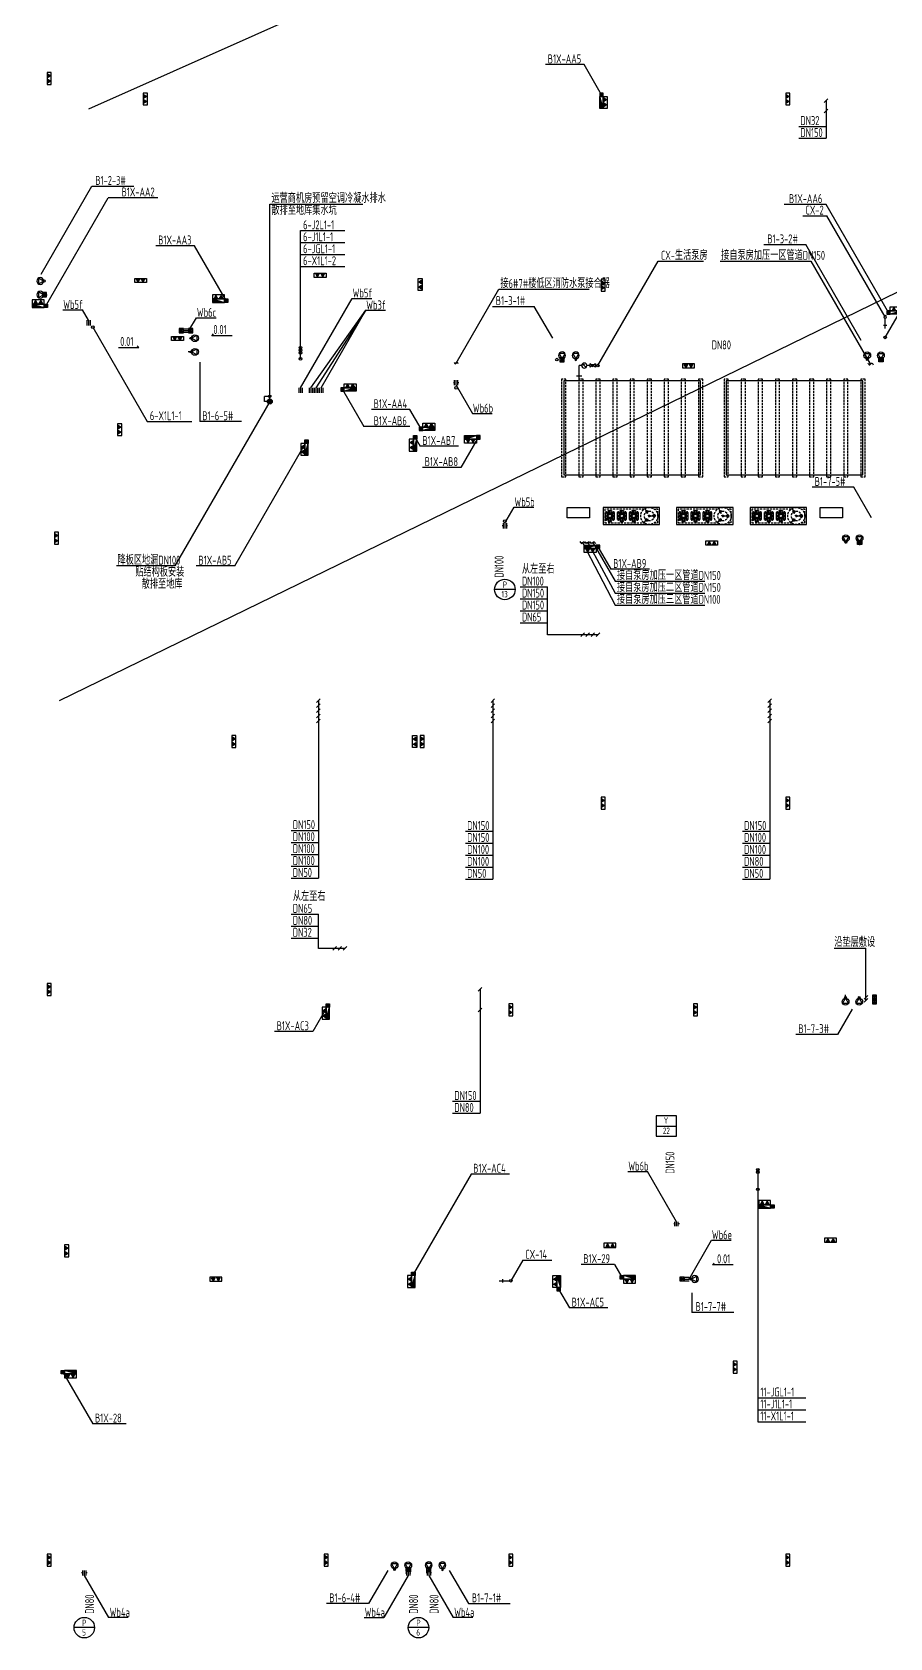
# Model space of a CAD drawing. Header units: millimetres. Extents: x -104227 to 2378000, y -101687 to 2248640.
# Drawn here: x 1032124 to 1082299, y 1049777 to 1143741 of the extents above; entities that cross this region are included whole.
import ezdxf
from ezdxf.enums import TextEntityAlignment as Align

# ---------------------------------------------------------------- set-up
doc = ezdxf.new("R2010")
doc.units = ezdxf.units.MM
doc.header["$LTSCALE"] = 500
for name, pattern in [('1', [0.375, 0.25, -0.125]), ('CONTINOUS', [0]), ('DASH', [0.35, 0.25, -0.1])]:
    doc.linetypes.add(name, pattern=pattern)
doc.layers.get('DEFPOINTS').update_dxf_attribs({"color": 9})
for name, color, linetype in [('W-BUSH', 231, 'Continuous'), ('W-BUSH-NOTE', 231, 'Continuous'), ('W-DRAI-DIMS', 51, 'Continuous'), ('W-DRAI-EQPM', 50, 'Continuous'), ('W-DRAI-FLDR', 50, 'Continuous'), ('W-DRAI-NOTE', 50, 'Continuous'), ('W-EQPM', 40, 'Continuous'), ('W-FRPT-EXTG', 140, 'Continuous'), ('W-FRPT-HYDT', 140, 'Continuous'), ('W-FRPT-HYDT-DIMS', 61, 'Continuous'), ('W-FRPT-HYDT-EQPM', 60, 'Continuous'), ('W-FRPT-NOTE', 60, 'Continuous'), ('W-RAIN-DIMS', 61, 'Continuous'), ('W-RAIN-EQPM', 60, 'Continuous'), ('W-RAIN-NOTE', 60, 'Continuous'), ('W-WSUP-COOL-PIPE', 3, 'Continuous'), ('W-WSUP-DIMS', 41, 'Continuous'), ('W-WSUP-EQPM', 40, 'Continuous')]:
    doc.layers.add(name, color=color, linetype=linetype)
doc.layers.add('W-POST', color=10, linetype='Continuous', plot=False)
doc.styles.add('TH-STYLE3', font='tssdeng.shx', dxfattribs={"width": 0.7, "bigfont": 'tssdchn.shx'})

# ---------------------------------------------------------------- blocks, each defined once
blk = doc.blocks.new('*U200')
at = {"linetype": 'CONTINOUS'}
h = blk.add_hatch(dxfattribs=at)
h.set_pattern_fill('ANSI31', color=256, scale=150, angle=180, style=0)
h.set_pattern_definition([(315, (-384620.485, -22544.052), (-13.25825215, -13.25825215), [])])
h.paths.add_polyline_path([(163, 59), (237, 59), (237, 126), (163, 126)])
h = blk.add_hatch(dxfattribs=at)
h.set_pattern_fill('ANSI31', color=256, scale=150, angle=180, style=0)
h.set_pattern_definition([(225, (385320.485, -22544.052), (13.25825215, -13.25825215), [])])
h.paths.add_polyline_path([(537, 59), (463, 59), (463, 126), (537, 126)])
for p, q in [((200, 207), (100, 34)), ((300, 34), (100, 34)), ((200, 207), (300, 34)), ((500, 207), (400, 34)), ((400, 34), (600, 34)), ((500, 207), (600, 34))]:
    blk.add_line(p, q, dxfattribs=at)
for points in [[(700, 0), (700, 240), (0, 240), (0, 0)], [(163, 59), (237, 59), (237, 126), (163, 126)], [(537, 59), (463, 59), (463, 126), (537, 126)]]:
    blk.add_lwpolyline(points, close=True, dxfattribs=at)
blk = doc.blocks.new('*U327')
blk.add_hatch(color=256).paths.add_polyline_path([(0, 200), (700, 0), (0, 0)])
for p, q in [((0, 200), (0, 0)), ((700, 200), (0, 200)), ((0, 200), (700, 0)), ((0, 0), (700, 0)), ((700, 0), (700, 200))]:
    blk.add_line(p, q)
blk = doc.blocks.new('单栓消火栓侧接')
at = {"layer": 'DEFPOINTS'}
for p, q in [((885842, 1182528), (885642, 1182728)), ((885642, 1182528), (885842, 1182728))]:
    blk.add_line(p, q, dxfattribs=at)
blk.add_lwpolyline([(885642, 1182728), (885842, 1182728), (885842, 1182528), (885642, 1182528)], close=True, dxfattribs=at)
at = {"layer": 'W-FRPT-HYDT-EQPM'}
blk.add_circle((885742, 1182628), 75, dxfattribs=at)
at = {"layer": 'W-FRPT-EXTG'}
blk.add_blockref('*U200', (884942, 1182728), dxfattribs=at)
at = {"layer": 'W-FRPT-HYDT'}
blk.add_blockref('*U327', (884942, 1182528), dxfattribs=at)
blk = doc.blocks.new('*U269')
for p, q in [((-100, 0), (-100, -300)), ((100, 0), (100, -300))]:
    blk.add_line(p, q)
at = {"layer": 'DEFPOINTS'}
blk.add_line((0, 0), (0, -300), dxfattribs=at)
blk = doc.blocks.new('*U245')
for p, q in [((-46, 20), (-75, -4)), ((-46, 20), (-12, 48)), ((38, 32), (-38, -32)), ((17, 73), (-12, 48)), ((57, 48), (38, 32)), ((75, 4), (46, -20)), ((-38, -32), (-57, -48)), ((12, -48), (-17, -73)), ((12, -48), (46, -20))]:
    blk.add_line(p, q)
blk.add_circle((0, 0), 75)
at = {"layer": 'DEFPOINTS'}
for p, q in [((0, 150), (-150, 150)), ((-150, 0), (-150, 150)), ((0, 0), (-150, 0)), ((0, 0), (0, 150))]:
    blk.add_line(p, q, dxfattribs=at)
blk = doc.blocks.new('*U270')
for p, q in [((-100, 0), (-100, -300)), ((100, 0), (100, -300)), ((-100, -150), (-160, -150)), ((160, -150), (100, -150))]:
    blk.add_line(p, q)
at = {"layer": 'DEFPOINTS'}
blk.add_line((0, 0), (0, -300), dxfattribs=at)
blk = doc.blocks.new('*U352')
for p, q in [((-173, -350), (0, -50)), ((173, -350), (-173, -350)), ((0, -50), (173, -350)), ((627, -350), (800, -50)), ((973, -350), (627, -350)), ((800, -50), (973, -350))]:
    blk.add_line(p, q)
for centre, radius in [((0, 0), 50), ((800, 0), 50), ((0, -250), 200), ((800, -250), 200)]:
    blk.add_circle(centre, radius)
at = {"layer": 'DEFPOINTS'}
blk.add_line((0, 0), (0, 150), dxfattribs=at)
blk = doc.blocks.new('压力废水排出管')
blk.add_circle((109673176, -9743579), 75)
at = {"layer": 'DEFPOINTS'}
for p, q in [((109673004, -9743538), (109673348, -9743620)), ((109673135, -9743751), (109673217, -9743407))]:
    blk.add_line(p, q, dxfattribs=at)
blk.add_lwpolyline([(109673004, -9743538), (109673217, -9743407), (109673348, -9743620), (109673135, -9743751)], close=True, dxfattribs=at)
blk = doc.blocks.new('污废合流井编号')
at = {"layer": 'W-DRAI-EQPM'}
blk.add_circle((0, 400), 400, dxfattribs=at)
at = {"layer": 'W-DRAI-NOTE'}
blk.add_line((400, 400), (-400, 400), dxfattribs=at)
at = {"layer": 'W-DRAI-NOTE', "style": 'TH-STYLE3', "width": 0.7}
blk.add_text('P', height=250, dxfattribs=at).set_placement((0, 586), align=Align.MIDDLE)
at = {"layer": 'W-DRAI-NOTE', "style": 'TH-STYLE3', "width": 0.7, "flags": 8}
blk.add_attdef('-', text='', height=250, dxfattribs=at).set_placement((-10, 90), align=Align.CENTER)
blk = doc.blocks.new('重力流雨水井编号')
at = {"layer": 'W-RAIN-EQPM'}
blk.add_lwpolyline([(-400, 0), (400, 0), (400, 800), (-400, 800)], close=True, dxfattribs=at)
at = {"layer": 'W-RAIN-NOTE'}
blk.add_line((-400, 400), (400, 400), dxfattribs=at)
at = {"layer": 'W-RAIN-NOTE', "style": 'TH-STYLE3', "width": 0.7}
blk.add_text('Y', height=250, rotation=0, dxfattribs=at).set_placement((-12, 620, 3564), align=Align.MIDDLE)
at = {"layer": 'W-RAIN-NOTE', "style": 'TH-STYLE3', "width": 0.7, "flags": 8}
blk.add_attdef('-', text='', height=250, rotation=0, dxfattribs=at).set_placement((0, 90), align=Align.CENTER)
blk = doc.blocks.new('*U337')
for p, q in [((-100, 0), (-100, -250)), ((100, 0), (100, -250)), ((-100, -125), (-160, -125)), ((160, -125), (100, -125))]:
    blk.add_line(p, q)
at = {"layer": 'DEFPOINTS'}
blk.add_line((0, 0), (0, -250), dxfattribs=at)
blk = doc.blocks.new('*U217')
at = {"layer": 'W-WSUP-COOL-PIPE'}
blk.add_line((-300, 0), (0, 0), dxfattribs=at)
at = {"layer": 'W-WSUP-EQPM'}
blk.add_line((-200, -50), (-200, 50), dxfattribs=at)
blk = doc.blocks.new('冲洗给水')
at = {"layer": 'W-WSUP-EQPM'}
blk.add_circle((957645, 1148834), 75, dxfattribs=at)
at = {"layer": 'W-WSUP-EQPM', "xscale": 2, "yscale": 2, "zscale": 2}
blk.add_blockref('*U217', (957570, 1148834), dxfattribs=at)
blk = doc.blocks.new('*U187')
at = {"layer": 'W-WSUP-EQPM'}
h = blk.add_hatch(color=256, dxfattribs=at)
h.paths.add_polyline_path([(106, 14, 0.56619), (60, 14), (83, 0)])
h.paths.add_polyline_path([(60, 14, 0.135933), (57, 0, 0.135933), (60, -14), (83, 0)])
h.paths.add_polyline_path([(60, -14, 0.56619), (106, -14), (83, 0)])
h.paths.add_polyline_path([(106, -14, 0.135933), (110, 0, 0.135933), (106, 14), (83, 0)])
at = {"layer": 'W-WSUP-COOL-PIPE'}
blk.add_line((167, 0), (250, 0), dxfattribs=at)
at = {"layer": 'W-WSUP-EQPM'}
for p, q in [((0, 50), (0, -50)), ((0, 50), (167, -50)), ((0, -50), (167, 50)), ((167, 50), (167, -50)), ((378, 53), (272, -53)), ((378, 53), (323, 20))]:
    blk.add_line(p, q, dxfattribs=at)
for centre, radius in [((83, 0), 26.7), ((325, 0), 75)]:
    blk.add_circle(centre, radius, dxfattribs=at)
blk = doc.blocks.new('A$C3EEB217A')
at = {"layer": 'W-FRPT-EXTG'}
for p, rotation in [((1033004, 1141377), 270), ((1038624, 1140177, 0), 270), ((1076204, 1140177), 270), ((1065404, 1129277), 270), ((1070874, 1124327, 0), 180), ((1037124, 1120827, 0), 270), ((1033424, 1114477, 0), 270), ((1043804, 1102577), 270), ((1054824, 1102577, 0), 270), ((1065404, 1098977, 0), 270), ((1076204, 1098977), 270), ((1033004, 1088077), 270), ((1060004, 1086877), 270), ((1070804, 1086877, 0), 270), ((1034024, 1072777), 270), ((1043224, 1070886), 179.9999999999999), ((1073124, 1065977), 270), ((1033004, 1054677), 270), ((1049204, 1054677), 270), ((1060004, 1054677), 270), ((1076204, 1054677), 270)]:
    blk.add_blockref('*U200', p, dxfattribs=dict(at, rotation=rotation))
at = {"layer": 'W-FRPT-EXTG', "xscale": -1}
for p, rotation in [((1048624, 1129627, 0), 180), ((1038124, 1129327, 0), 180), ((1054944, 1129327, 0), 90), ((1040274, 1125927, 0), 180), ((1054624, 1102577, 0), 90)]:
    blk.add_blockref('*U200', p, dxfattribs=dict(at, rotation=rotation))
blk.add_blockref('*U200', (1072224, 1113727, 0), dxfattribs=at)
at = {"layer": 'W-FRPT-EXTG'}
for p in [(1078474, 1072927, 0), (1065574, 1072627, 0)]:
    blk.add_blockref('*U200', p, dxfattribs=at)
blk = doc.blocks.new('*U365')
at = {"layer": 'W-EQPM', "linetype": 'DASH'}
for points in [[(-100, -125), (5600, -125), (5600, 125), (-100, 125)], [(-100, -1125), (5600, -1125), (5600, -875), (-100, -875)], [(-100, -2125), (5600, -2125), (5600, -1875), (-100, -1875)], [(-100, -3125), (5600, -3125), (5600, -2875), (-100, -2875)], [(-100, -4125), (5600, -4125), (5600, -3875), (-100, -3875)], [(-100, -5125), (5600, -5125), (5600, -4875), (-100, -4875)], [(-100, -6125), (5600, -6125), (5600, -5875), (-100, -5875)], [(-100, -7125), (5600, -7125), (5600, -6875), (-100, -6875)], [(-100, -8125), (5600, -8125), (5600, -7875), (-100, -7875)], [(-100, -8125), (5600, -8125), (5600, -7875), (-100, -7875)]]:
    blk.add_lwpolyline(points, close=True, dxfattribs=at)
at = {"layer": 'W-EQPM'}
blk.add_lwpolyline([(0, -8000), (5500, -8000), (5500, 0), (0, 0)], close=True, dxfattribs=at)
blk = doc.blocks.new('两用一备+气压罐')
at = {"layer": 'W-EQPM', "color": 8, "linetype": '1', "ltscale": 5000}
for p, q in [((1067131, 1110523), (1067131, 1110923)), ((1067206, 1110923), (1067156, 1110923)), ((1067181, 1110973), (1067331, 1110973)), ((1067181, 1110948), (1067181, 1110898)), ((1067234, 1110905), (1067199, 1110870)), ((1067199, 1110905), (1067258, 1110847)), ((1067203, 1110873), (1067232, 1110814)), ((1067231, 1110902), (1067291, 1110872)), ((1067331, 1111023), (1067331, 1110891)), ((1067431, 1111023), (1067431, 1110891)), ((1067431, 1110973), (1067581, 1110973)), ((1067532, 1110902), (1067472, 1110872)), ((1067505, 1110847), (1067564, 1110905)), ((1067528, 1110905), (1067564, 1110870)), ((1067560, 1110873), (1067531, 1110814)), ((1067556, 1110923), (1067606, 1110923)), ((1067581, 1110948), (1067581, 1110898)), ((1067631, 1110923), (1067631, 1110523)), ((1067831, 1110523), (1067831, 1110923)), ((1067906, 1110923), (1067856, 1110923)), ((1067881, 1110973), (1068031, 1110973)), ((1067881, 1110948), (1067881, 1110898)), ((1067934, 1110905), (1067899, 1110870)), ((1067899, 1110905), (1067958, 1110847)), ((1067903, 1110873), (1067932, 1110814)), ((1067931, 1110902), (1067991, 1110872)), ((1068031, 1111023), (1068031, 1110891)), ((1068131, 1111023), (1068131, 1110891)), ((1068131, 1110973), (1068281, 1110973)), ((1068232, 1110902), (1068172, 1110872)), ((1068205, 1110847), (1068264, 1110905)), ((1068228, 1110905), (1068264, 1110870)), ((1068260, 1110873), (1068231, 1110814)), ((1068256, 1110923), (1068306, 1110923)), ((1068281, 1110948), (1068281, 1110898)), ((1068331, 1110923), (1068331, 1110523)), ((1068531, 1110523), (1068531, 1110923)), ((1068606, 1110923), (1068556, 1110923)), ((1068581, 1110973), (1068731, 1110973)), ((1068581, 1110948), (1068581, 1110898)), ((1068634, 1110905), (1068599, 1110870)), ((1068599, 1110905), (1068658, 1110847)), ((1068603, 1110873), (1068632, 1110814)), ((1068631, 1110902), (1068691, 1110872)), ((1068731, 1111023), (1068731, 1110891)), ((1068831, 1111023), (1068831, 1110891)), ((1068831, 1110973), (1068981, 1110973)), ((1068932, 1110902), (1068872, 1110872)), ((1068905, 1110847), (1068964, 1110905)), ((1068928, 1110905), (1068964, 1110870)), ((1068960, 1110873), (1068931, 1110814)), ((1068956, 1110923), (1069006, 1110923)), ((1068981, 1110948), (1068981, 1110898)), ((1069031, 1110923), (1069031, 1110523)), ((1067206, 1110523), (1067156, 1110523)), ((1067181, 1110498), (1067181, 1110548)), ((1067331, 1110473), (1067181, 1110473)), ((1067258, 1110599), (1067199, 1110541)), ((1067234, 1110541), (1067199, 1110576)), ((1067203, 1110572), (1067232, 1110632)), ((1067231, 1110544), (1067291, 1110573)), ((1067331, 1110423), (1067331, 1110555)), ((1067431, 1110423), (1067431, 1110555)), ((1067581, 1110473), (1067431, 1110473)), ((1067532, 1110544), (1067472, 1110573)), ((1067564, 1110541), (1067505, 1110599)), ((1067528, 1110541), (1067564, 1110576)), ((1067560, 1110572), (1067531, 1110632)), ((1067556, 1110523), (1067606, 1110523)), ((1067581, 1110498), (1067581, 1110548)), ((1067906, 1110523), (1067856, 1110523)), ((1067881, 1110498), (1067881, 1110548)), ((1068031, 1110473), (1067881, 1110473)), ((1067958, 1110599), (1067899, 1110541)), ((1067934, 1110541), (1067899, 1110576)), ((1067903, 1110572), (1067932, 1110632)), ((1067931, 1110544), (1067991, 1110573)), ((1068031, 1110423), (1068031, 1110555)), ((1068131, 1110423), (1068131, 1110555)), ((1068281, 1110473), (1068131, 1110473)), ((1068232, 1110544), (1068172, 1110573)), ((1068264, 1110541), (1068205, 1110599)), ((1068228, 1110541), (1068264, 1110576)), ((1068260, 1110572), (1068231, 1110632)), ((1068256, 1110523), (1068306, 1110523)), ((1068281, 1110498), (1068281, 1110548)), ((1068606, 1110523), (1068556, 1110523)), ((1068581, 1110498), (1068581, 1110548)), ((1068731, 1110473), (1068581, 1110473)), ((1068658, 1110599), (1068599, 1110541)), ((1068634, 1110541), (1068599, 1110576)), ((1068603, 1110572), (1068632, 1110632)), ((1068631, 1110544), (1068691, 1110573)), ((1068731, 1110423), (1068731, 1110555)), ((1068831, 1110423), (1068831, 1110555)), ((1068981, 1110473), (1068831, 1110473)), ((1068932, 1110544), (1068872, 1110573)), ((1068964, 1110541), (1068905, 1110599)), ((1068928, 1110541), (1068964, 1110576)), ((1068960, 1110572), (1068931, 1110632)), ((1068956, 1110523), (1069006, 1110523)), ((1068981, 1110498), (1068981, 1110548))]:
    blk.add_line(p, q, dxfattribs=at)
at = {"layer": 'W-EQPM', "color": 8, "linetype": '1', "ltscale": 2.5}
for p, q in [((1069381, 1110323), (1069681, 1110723)), ((1069431, 1111156), (1069681, 1110723)), ((1069681, 1110723), (1070181, 1110723))]:
    blk.add_line(p, q, dxfattribs=at)
at = {"layer": 'W-EQPM', "linetype": 'CONTINOUS'}
blk.add_lwpolyline([(1066981, 1111223), (1066981, 1110223), (1070281, 1110223), (1070281, 1111223)], close=True, dxfattribs=at)
at = {"layer": 'W-EQPM', "color": 8, "linetype": '1'}
for points in [[(1069381, 1111123), (1067081, 1111123), (1067081, 1110323), (1069381, 1110323)], [(1069981, 1110323), (1070181, 1110323), (1070181, 1111123), (1069981, 1111123)]]:
    blk.add_lwpolyline(points, dxfattribs=at)
at = {"layer": 'W-EQPM', "color": 8, "linetype": '1', "ltscale": 5000}
for points in [[(1067281, 1111053), (1067481, 1111053), (1067481, 1111023), (1067281, 1111023)], [(1067981, 1111053), (1068181, 1111053), (1068181, 1111023), (1067981, 1111023)], [(1068681, 1111053), (1068881, 1111053), (1068881, 1111023), (1068681, 1111023)], [(1067281, 1110393), (1067481, 1110393), (1067481, 1110423), (1067281, 1110423)], [(1067981, 1110393), (1068181, 1110393), (1068181, 1110423), (1067981, 1110423)], [(1068681, 1110393), (1068881, 1110393), (1068881, 1110423), (1068681, 1110423)]]:
    blk.add_lwpolyline(points, close=True, dxfattribs=at)
at = {"layer": 'W-EQPM', "color": 8, "linetype": '1'}
for points in [[(1069617, 1111014), (1069494, 1111047), (1069461, 1110925), (1069584, 1110892)], [(1069967, 1110813), (1069877, 1110723), (1069967, 1110633), (1070057, 1110723)], [(1069617, 1110431), (1069494, 1110398), (1069461, 1110521), (1069584, 1110554)]]:
    blk.add_lwpolyline(points, close=True, dxfattribs=at)
at = {"layer": 'W-EQPM', "color": 8, "linetype": '1', "ltscale": 5000}
for centre, radius in [((1067181, 1110923), 20), ((1067217, 1110887), 20), ((1067217, 1110887), 15), ((1067381, 1110723), 175), ((1067381, 1110723), 150), ((1067381, 1110723), 100), ((1067546, 1110887), 20), ((1067546, 1110887), 15), ((1067581, 1110923), 20), ((1067881, 1110923), 20), ((1067917, 1110887), 20), ((1067917, 1110887), 15), ((1068081, 1110723), 175), ((1068081, 1110723), 150), ((1068081, 1110723), 100), ((1068246, 1110887), 20), ((1068246, 1110887), 15), ((1068281, 1110923), 20), ((1068581, 1110923), 20), ((1068617, 1110887), 20), ((1068617, 1110887), 15), ((1068781, 1110723), 175), ((1068781, 1110723), 150), ((1068781, 1110723), 100), ((1068946, 1110887), 20), ((1068946, 1110887), 15), ((1068981, 1110923), 20), ((1067181, 1110523), 20), ((1067217, 1110558), 20), ((1067217, 1110558), 15), ((1067546, 1110558), 20), ((1067546, 1110558), 15), ((1067581, 1110523), 20), ((1067881, 1110523), 20), ((1067917, 1110558), 20), ((1067917, 1110558), 15), ((1068246, 1110558), 20), ((1068246, 1110558), 15), ((1068281, 1110523), 20), ((1068581, 1110523), 20), ((1068617, 1110558), 20), ((1068617, 1110558), 15), ((1068946, 1110558), 20), ((1068946, 1110558), 15), ((1068981, 1110523), 20)]:
    blk.add_circle(centre, radius, dxfattribs=at)
at = {"layer": 'W-EQPM', "color": 8, "linetype": '1'}
for centre, radius in [((1069681, 1110723), 500), ((1069681, 1110723), 286), ((1069539, 1110970), 40.3), ((1069681, 1110723), 55.6), ((1069967, 1110723), 40.3), ((1069539, 1110476), 40.3)]:
    blk.add_circle(centre, radius, dxfattribs=at)
at = {"layer": 'W-EQPM', "color": 8, "linetype": '1', "ltscale": 5000}
for centre, start, end in [((1067181, 1110923), 90, 180), ((1067581, 1110923), 0, 90), ((1067881, 1110923), 90, 180), ((1068281, 1110923), 0, 90), ((1068581, 1110923), 90, 180), ((1068981, 1110923), 0, 90), ((1067181, 1110523), 180, 270), ((1067581, 1110523), 270, 0), ((1067881, 1110523), 180, 270), ((1068281, 1110523), 270, 0), ((1068581, 1110523), 180, 270), ((1068981, 1110523), 270, 0)]:
    blk.add_arc(centre, 50, start, end, dxfattribs=at)
blk = doc.blocks.new('*U359')
for p, q in [((-173, -350), (0, -50)), ((173, -350), (-173, -350)), ((0, -50), (173, -350))]:
    blk.add_line(p, q)
for centre, radius in [((0, 0), 50), ((0, -250), 200)]:
    blk.add_circle(centre, radius)
at = {"layer": 'DEFPOINTS'}
blk.add_line((0, 0), (0, 150), dxfattribs=at)

msp = doc.modelspace()

# ---------------------------------------------------------------- linework, layer by layer
at = {"layer": 'W-BUSH-NOTE'}
for p, q in [((1047823.6, 1122927.37), (1050846.31, 1128162.87)), ((1050846.31, 1128162.87), (1051996.31, 1128162.87)), ((1033918.57, 1127492.82), (1035068.57, 1127492.82)), ((1035423.9, 1126877.37), (1035068.57, 1127492.82)), ((1041299.84, 1126277.85), (1041734.04, 1127029.9)), ((1041734.04, 1127029.9), (1042884.04, 1127029.9)), ((1048423.6, 1122927.37), (1051642.17, 1127462.87)), ((1051642.17, 1127462.87), (1048723.6, 1122927.37)), ((1049023.6, 1122927.37), (1051642.17, 1127462.87)), ((1051642.17, 1127462.87), (1052792.17, 1127462.87)), ((1056923.9, 1123077.37), (1057878.6, 1121423.78)), ((1057878.6, 1121423.78), (1059028.6, 1121423.78)), ((1059773.9, 1115002.37), (1060313.15, 1115936.39)), ((1060313.15, 1115936.39), (1061463.15, 1115936.39)), ((1066973.66, 1077072.26), (1068123.66, 1077072.26)), ((1069823.9, 1074127.37), (1068123.66, 1077072.26)), ((1070548.9, 1070777.84, 0), (1071862.67, 1073053.36, 0)), ((1071862.67, 1073053.36, 0), (1073012.67, 1073053.36, 0)), ((1035174.37, 1053427.5, 0), (1036596.58, 1050964.15, 0)), ((1054123.42, 1053427.5), (1052701.21, 1050964.15)), ((1055324.4, 1053427.5), (1056746.61, 1050964.15)), ((1037746.58, 1050964.15, 0), (1036596.58, 1050964.15, 0)), ((1051551.21, 1050964.15), (1052701.21, 1050964.15)), ((1057896.61, 1050964.15), (1056746.61, 1050964.15))]:
    msp.add_line(p, q, dxfattribs=at)
at = {"layer": 'W-BUSH-NOTE', "elevation": 0}
for points in [[(1043827.93, 1125978.31), (1042627.93, 1125978.31), (1042734, 1126084.38)], [(1073123.9, 1071597.93), (1071923.9, 1071597.93), (1072029.96, 1071704)]]:
    msp.add_lwpolyline(points, dxfattribs=at)
at = {"layer": 'W-BUSH-NOTE'}
msp.add_lwpolyline([(1037173.9, 1125278.31), (1038373.9, 1125278.31), (1038267.83, 1125384.38)], dxfattribs=at)
at = {"layer": 'W-DRAI-DIMS'}
for p, q in [((1032648.9, 1129577.39), (1035621.16, 1134725.51)), ((1035621.16, 1134725.51), (1038071.16, 1134725.51)), ((1074932.51, 1131304.92, 0.66), (1077382.51, 1131304.92, 0.66)), ((1080623.9, 1125690.67), (1077382.51, 1131304.92)), ((1059048.18, 1127690.43, 0.66), (1061498.18, 1127690.43, 0.66)), ((1062573.82, 1125827.37), (1061498.18, 1127690.43)), ((1079048.9, 1090142.51), (1080898.9, 1090142.51)), ((1080898.9, 1087076.13), (1080898.9, 1090142.51)), ((1080792.83, 1087146.3), (1081004.96, 1087358.44)), ((1080792.83, 1086970.07), (1081004.96, 1087182.2)), ((1080098.9, 1086577.37), (1079239.46, 1085088.78)), ((1079239.46, 1085088.78), (1076789.46, 1085088.78)), ((1052923.9, 1053727.37), (1051801.63, 1051783.54)), ((1056523.9, 1053727.37), (1057646.16, 1051783.54)), ((1051801.63, 1051783.54), (1049351.63, 1051783.54)), ((1057646.16, 1051783.54), (1060096.16, 1051783.54))]:
    msp.add_line(p, q, dxfattribs=at)
at = {"layer": 'W-DRAI-EQPM'}
for centre in [(1046023.9, 1122127.37), (1059773.9, 1115127.37)]:
    msp.add_circle(centre, 75, dxfattribs=at)
at = {"layer": 'W-DRAI-NOTE'}
for p, q in [((1046023.9, 1122127.37), (1040467.19, 1112502.88)), ((1040467.19, 1112502.88), (1037067.19, 1112502.88))]:
    msp.add_line(p, q, dxfattribs=at)
at = {"layer": 'W-EQPM'}
for points in [[(1063423.9, 1115327.37), (1063423.9, 1115927.37), (1064723.9, 1115927.37), (1064723.9, 1115327.37)], [(1078223.9, 1115327.37), (1078223.9, 1115927.37), (1079523.9, 1115927.37), (1079523.9, 1115327.37)]]:
    msp.add_lwpolyline(points, close=True, dxfattribs=at)
at = {"layer": 'W-FRPT-HYDT-DIMS'}
for p, q in [((1064407.93, 1141837.07, 0), (1062157.93, 1141837.07, 0)), ((1065423.9, 1140077.37), (1064407.93, 1141837.07, 0)), ((1032923.9, 1127727.34), (1036574.15, 1134049.78, 0)), ((1039474.15, 1134049.78, 0), (1036574.15, 1134049.78, 0)), ((1078566.8, 1133661.64, 0), (1076116.8, 1133661.64, 0)), ((1082223.9, 1127327.37), (1078566.8, 1133661.64, 0)), ((1041618.44, 1131241.11, 0), (1039368.44, 1131241.11, 0)), ((1043473.9, 1128027.37), (1041618.44, 1131241.11, 0)), ((1050273.9, 1122826.43), (1051523.9, 1120661.36)), ((1054218.46, 1121662.57, 0), (1051968.46, 1121662.57, 0)), ((1054873.87, 1120527.37), (1054218.46, 1121662.57, 0)), ((1054223.9, 1120661.36), (1051523.9, 1120661.36)), ((1043973.9, 1112502.88, 0), (1048173.82, 1119777.37)), ((1054523.9, 1120027.37), (1054823.9, 1119507.75)), ((1057073.9, 1119507.75), (1054823.9, 1119507.75)), ((1058223.82, 1120027.37, 0), (1057209.15, 1118269.91, 0)), ((1057209.15, 1118269.91, 0), (1054959.15, 1118269.91, 0)), ((1065223.9, 1113627.36), (1065983.59, 1112311.54)), ((1043973.9, 1112502.88, 0), (1041723.9, 1112502.88, 0)), ((1068233.59, 1112311.54), (1065983.59, 1112311.54)), ((1049423.9, 1086777.37), (1048548.9, 1085261.83, 0)), ((1048548.9, 1085261.83, 0), (1046298.9, 1085261.83, 0)), ((1057797.57, 1076920.74, 0), (1054423.9, 1071077.37)), ((1060047.57, 1076920.74, 0), (1057797.57, 1076920.74, 0)), ((1066187.91, 1071632.52), (1064237.91, 1071632.52)), ((1066187.91, 1071632.52), (1066623.9, 1070877.37)), ((1062923.9, 1070177.37), (1063555.24, 1069083.85, 0)), ((1065805.24, 1069083.85, 0), (1063555.24, 1069083.85, 0)), ((1033923.9, 1065327.37), (1035669.01, 1062304.75)), ((1037619.01, 1062304.75), (1035669.01, 1062304.75))]:
    msp.add_line(p, q, dxfattribs=at)
at = {"layer": 'W-FRPT-HYDT-EQPM'}
for centre in [(1035674.2, 1126477.67), (1047823.51, 1124627.07), (1056923.9, 1122927.37), (1074573.81, 1076027.1, 0)]:
    msp.add_circle(centre, 75, dxfattribs=at)
at = {"layer": 'W-FRPT-NOTE'}
for p, q in [((1056923.9, 1124377.37), (1059416.13, 1128694.05)), ((1059416.13, 1128694.05), (1064716.13, 1128694.05))]:
    msp.add_line(p, q, dxfattribs=at)
msp.add_spline([(1056815.68, 1124409.85), (1056879.16, 1124329.9), (1056968.63, 1124424.85), (1057032.11, 1124344.9)], degree=3, dxfattribs=at)
at = {"layer": 'W-POST', "color": 2}
msp.add_lwpolyline([(1033723.9, 1104627.37), (1837614.94, 1496551.6), (1035423.9, 1139235.37)], dxfattribs=at)
at = {"layer": 'W-RAIN-DIMS'}
for p, q in [((1082023.9, 1125877.37), (1087123.9, 1134710.83)), ((1046023.9, 1122427.37), (1046023.9, 1133677.37)), ((1046023.9, 1133677.37), (1051473.9, 1133677.37)), ((1041924.84, 1124428.32), (1041924.84, 1120954.59)), ((1044374.84, 1120954.59), (1041924.84, 1120954.59)), ((1080195.83, 1117108.04), (1077745.83, 1117108.04)), ((1081223.9, 1115327.37), (1080195.83, 1117108.04)), ((1070723.9, 1069977.37, 0), (1070723.9, 1068827.37, 0)), ((1073173.9, 1068827.37, 0), (1070723.9, 1068827.37, 0))]:
    msp.add_line(p, q, dxfattribs=at)
at = {"layer": 'W-RAIN-EQPM'}
for centre in [(1082023.9, 1125877.37), (1062823.9, 1124577.37, 0.36), (1046023.9, 1122427.37)]:
    msp.add_circle(centre, 75, dxfattribs=at)
at = {"layer": 'W-WSUP-COOL-PIPE'}
for p, q in [((1064273.9, 1124227.37), (1064123.9, 1124227.37)), ((1065148.9, 1124227.37), (1065073.9, 1124227.37))]:
    msp.add_line(p, q, dxfattribs=at)
at = {"layer": 'W-WSUP-DIMS'}
for p, q in [((1078461.68, 1139621.3, -0.02), (1078673.81, 1139833.44, -0.02)), ((1078461.68, 1139021.3, -0.02), (1078673.81, 1139233.44, -0.02)), ((1078567.74, 1139727.37, -0.02), (1078567.74, 1137527.37, -0.02)), ((1076967.74, 1138227.37, -0.02), (1078567.74, 1138227.37, -0.02)), ((1076967.74, 1137527.37, -0.02), (1078567.74, 1137527.37, -0.02)), ((1077210.48, 1132989.57), (1078610.48, 1132989.57)), ((1082023.9, 1127077.37), (1078610.48, 1132989.57)), ((1047823.6, 1124627.07), (1047823.6, 1132127.37)), ((1047823.6, 1132127.37, 0), (1050423.6, 1132127.37, 0)), ((1047823.6, 1131427.37, 0), (1050423.6, 1131427.37, 0)), ((1047823.6, 1130727.37, 0), (1050423.6, 1130727.37, 0)), ((1047823.6, 1130027.37, 0), (1050423.6, 1130027.37, 0)), ((1065223.9, 1124227.37), (1068753.96, 1130341.62)), ((1068753.96, 1130341.62), (1071403.96, 1130341.62)), ((1072379.48, 1130341.62), (1077679.48, 1130341.62)), ((1077679.48, 1130341.62), (1081151.81, 1124327.37)), ((1035674.2, 1126477.67), (1038860.7, 1120958.48)), ((1038860.7, 1120958.48), (1041460.7, 1120958.48)), ((1064323.9, 1113877.37), (1066232.07, 1110211.54)), ((1064623.9, 1113877.37), (1066232.07, 1110911.54)), ((1064923.9, 1113877.37), (1066232.07, 1111611.54)), ((1066232.07, 1111611.54), (1071482.07, 1111611.54)), ((1060673.96, 1111277.37, -0.54), (1062273.96, 1111277.37, -0.54)), ((1062273.96, 1108477.43, -0.36), (1062273.96, 1111277.37, -0.36)), ((1066232.07, 1110911.54), (1071482.07, 1110911.54)), ((1060673.96, 1110577.37, -0.54), (1062273.96, 1110577.37, -0.54)), ((1060673.96, 1109877.37, -0.45), (1062273.96, 1109877.37, -0.45)), ((1066232.07, 1110211.54), (1071482.07, 1110211.54)), ((1060673.96, 1109177.37, -0.54), (1062273.96, 1109177.37, -0.54)), ((1065223.96, 1108477.43, -0.36), (1062273.96, 1108477.43, -0.36)), ((1064217.83, 1108371.36, 0.01), (1064429.96, 1108583.5, 0.01)), ((1064517.83, 1108371.3, -0.36), (1064729.96, 1108583.44, -0.36)), ((1064817.89, 1108371.36, -0.36), (1065030.02, 1108583.5, -0.36)), ((1065117.89, 1108371.36, -0.36), (1065330.02, 1108583.5, -0.36)), ((1048767.83, 1104221.3, -0.35), (1048979.96, 1104433.44, -0.35)), ((1048767.83, 1103921.31, -0.35), (1048979.96, 1104133.44, -0.35)), ((1048767.89, 1104521.3, -0.35), (1048980.02, 1104733.44, -0.35)), ((1048873.9, 1104627.37, -0.35), (1048873.9, 1094227.34, -0.35)), ((1058967.83, 1104221.3, 0.32), (1059179.96, 1104433.44, 0.32)), ((1058967.83, 1103921.31, 0.32), (1059179.96, 1104133.44, 0.32)), ((1058967.89, 1104521.3, 0.32), (1059180.02, 1104733.44, 0.32)), ((1059073.9, 1104627.37, 0.32), (1059073.9, 1094177.34, -0.71)), ((1075167.83, 1104221.3, 0.32), (1075379.96, 1104433.44, 0.32)), ((1075167.83, 1103921.31, 0.32), (1075379.96, 1104133.44, 0.32)), ((1075167.89, 1104521.3, 0.32), (1075380.02, 1104733.44, 0.32)), ((1075273.9, 1104627.37, 0.32), (1075273.9, 1094177.34, -0.71)), ((1048767.83, 1103621.3, -0.35), (1048979.96, 1103833.44, -0.35)), ((1048767.83, 1103321.3, -0.67), (1048979.96, 1103533.44, -0.67)), ((1058967.83, 1103621.3, 0.32), (1059179.96, 1103833.44, 0.32)), ((1058967.83, 1103321.3), (1059179.96, 1103533.44)), ((1075167.83, 1103621.3, 0.32), (1075379.96, 1103833.44, 0.32)), ((1075167.83, 1103321.3), (1075379.96, 1103533.44)), ((1047273.9, 1097027.34, -0.35), (1048873.9, 1097027.34, -0.35)), ((1057473.9, 1096977.34, -0.71), (1059073.9, 1096977.34, -0.71)), ((1073673.9, 1096977.34, -0.71), (1075273.9, 1096977.34, -0.71)), ((1047273.9, 1096327.34, -0.35), (1048873.9, 1096327.34, -0.35)), ((1047273.9, 1095627.34, -0.35), (1048873.9, 1095627.34, -0.35)), ((1057473.9, 1096277.34, -0.71), (1059073.9, 1096277.34, -0.71)), ((1073673.9, 1096277.34, -0.71), (1075273.9, 1096277.34, -0.71)), ((1047273.9, 1094927.34, -0.35), (1048873.9, 1094927.34, -0.35)), ((1057473.9, 1095577.34, -0.71), (1059073.9, 1095577.34, -0.71)), ((1057473.9, 1094877.34, -0.71), (1059073.9, 1094877.34, -0.71)), ((1073673.9, 1095577.34, -0.71), (1075273.9, 1095577.34, -0.71)), ((1073673.9, 1094877.34, -0.71), (1075273.9, 1094877.34, -0.71)), ((1047273.9, 1094227.34, -0.35), (1048873.9, 1094227.34, -0.35)), ((1057473.9, 1094177.34, -0.71), (1059073.9, 1094177.34, -0.71)), ((1073673.9, 1094177.34, -0.71), (1075273.9, 1094177.34, -0.71)), ((1047273.9, 1092127.37, -0.35), (1048873.9, 1092127.37, -0.35)), ((1048873.9, 1090127.43, -0.26), (1048873.9, 1092127.37, -0.26)), ((1047273.9, 1091427.37, -0.35), (1048873.9, 1091427.37, -0.35)), ((1047273.9, 1090727.37, -0.26), (1048873.9, 1090727.37, -0.26)), ((1050423.96, 1090127.43), (1048873.9, 1090127.43)), ((1049717.89, 1090021.36), (1049930.02, 1090233.5)), ((1050017.89, 1090021.36), (1050230.02, 1090233.5)), ((1050317.89, 1090021.36), (1050530.02, 1090233.5)), ((1058217.89, 1087621.3, 0.35), (1058430.02, 1087833.44, 0.35)), ((1058323.9, 1087727.37, 0.35), (1058323.9, 1080477.34, -0.59)), ((1058217.89, 1086421.36, -0.01), (1058430.02, 1086633.5, -0.01)), ((1056723.9, 1081177.34, -0.68), (1058323.9, 1081177.34, -0.68)), ((1056723.9, 1080477.34, -0.68), (1058323.9, 1080477.34, -0.68)), ((1074574.19, 1077177.7, 0), (1074574.19, 1062427.4, 0)), ((1060820.73, 1071884.33, 0), (1060123.89, 1070677.37, 0)), ((1060820.73, 1071884.33, 0), (1062520.73, 1071884.33, 0)), ((1074574.19, 1063827.4, 0), (1077374.19, 1063827.4, 0)), ((1074574.19, 1063127.4, 0), (1077374.19, 1063127.4, 0)), ((1074574.19, 1062427.4, 0), (1077374.19, 1062427.4, 0))]:
    msp.add_line(p, q, dxfattribs=at)
for points in [[(1081018.95, 1124375.53), (1081120.71, 1124273.76), (1081221.08, 1124374.13), (1081328.61, 1124266.6)], [(1064168.95, 1113925.53), (1064270.71, 1113823.76), (1064371.08, 1113924.13), (1064478.61, 1113816.6)], [(1064468.95, 1113925.53), (1064570.71, 1113823.76), (1064671.08, 1113924.13), (1064778.61, 1113816.6)], [(1064768.95, 1113925.53), (1064870.71, 1113823.76), (1064971.08, 1113924.13), (1065078.61, 1113816.6)]]:
    msp.add_spline(points, degree=3, dxfattribs=at)
at = {"layer": 'W-WSUP-EQPM'}
for centre in [(1047823.9, 1125277.37, -3000), (1047823.9, 1125127.37, -3000), (1047823.9, 1124977.37, -3000), (1065223.9, 1124227.37), (1074574.19, 1077177.7, 0), (1074574.19, 1077027.7, 0)]:
    msp.add_circle(centre, 75, dxfattribs=at)

# ---------------------------------------------------------------- block references
at = {"layer": 'W-BUSH'}
for name, p in [('*U269', (1035423.9, 1126877.37)), ('*U269', (1047823.6, 1122926.43)), ('*U269', (1048423.6, 1122926.43)), ('*U269', (1048723.6, 1122926.43)), ('*U269', (1049023.6, 1122926.43)), ('*U270', (1059773.9, 1115002.37)), ('*U270', (1035174.38, 1053727.5, 0)), ('*U270', (1055324.37, 1053727.5))]:
    msp.add_blockref(name, p, dxfattribs=at)
at = {"layer": 'W-BUSH', "xscale": -1}
for name, p, rotation in [('*U269', (1040999.84, 1126277.85), 90), ('*U270', (1056923.9, 1123077.37), 180), ('*U337', (1069823.9, 1073877.37), 180), ('*U269', (1070248.9, 1070777.84, 0), 90)]:
    msp.add_blockref(name, p, dxfattribs=dict(at, rotation=rotation))
msp.add_blockref('*U270', (1054123.42, 1053727.5), dxfattribs=at)
at = {"layer": 'W-DRAI-EQPM', "xscale": -1}
for p, rotation in [((66903599.11, -87099663.38), 301.6679516231648), ((-87164916.93, -64746172.85), 211.6679516231648), ((-64789351.32, 89315293.12), 121.6679516231648), ((-64789351.32, 89315043.12), 121.6679516231648), ((-87172716.85, -64816972.85), 211.6679516231648)]:
    msp.add_blockref('压力废水排出管', p, dxfattribs=dict(at, rotation=rotation))
at = {"layer": 'W-DRAI-EQPM', "rotation": 148.3320483768352}
for p in [(89309814.59, -64746172.85), (89308564.64, -64756872.85, 0), (89282164.64, -64816972.85)]:
    msp.add_blockref('压力废水排出管', p, dxfattribs=at)
at = {"layer": 'W-DRAI-EQPM', "xscale": 1.5, "yscale": 1.5, "zscale": 1.5}
for p, values in [((1059778.48, 1110527.43, 0), {'-': '13'}), ((1035173.9, 1049777.37), {'-': '5'}), ((1054723.9, 1049777.37), {'-': '6'})]:
    msp.add_blockref('污废合流井编号', p, dxfattribs=at).add_auto_attribs(values)
at = {"layer": 'W-DRAI-FLDR', "xscale": 2, "yscale": 2, "zscale": 2}
msp.add_blockref('*U245', (1046023.9, 1122127.37), dxfattribs=at)
at = {"layer": 'W-EQPM', "xscale": -1}
for name, p, rotation in [('*U352', (1032848.89, 1128377.37), 270), ('*U352', (1063123.82, 1124577.37), 180), ('*U359', (1070648.9, 1070777.37), 90), ('*U352', (1055323.9, 1053777.37), 180)]:
    msp.add_blockref(name, p, dxfattribs=dict(at, rotation=rotation))
at = {"layer": 'W-EQPM'}
for name, p, rotation in [('*U352', (1041399.84, 1125028.32), 90.00000000000001), ('*U352', (1081773.84, 1124577.37), 180), ('*U365', (1071223.9, 1123327.37), 269.9999999999999), ('*U365', (1080723.9, 1123327.37), 269.9999999999999), ('*U352', (1080523.89, 1113877.37, 0), 180), ('*U352', (1054123.9, 1053777.37), 180)]:
    msp.add_blockref(name, p, dxfattribs=dict(at, rotation=rotation))
for name, p in [('两用一备+气压罐', (-1457.4, 4704.52)), ('两用一备+气压罐', (2842.6, 4704.52)), ('两用一备+气压罐', (7142.6, 4704.52)), ('*U352', (1079704.33, 1087252.37))]:
    msp.add_blockref(name, p, dxfattribs=at)
at = {"layer": 'W-FRPT-EXTG'}
msp.add_blockref('A$C3EEB217A', (0, 0, 0), dxfattribs=at)
at = {"layer": 'W-FRPT-HYDT', "xscale": -1}
for p, rotation in [((-117204.53, 254335.48), 270), ((172481.93, 2302655.8, 0), 180), ((179482.01, 2296255.79), 180), ((2245552.32, 1955919.26), 90)]:
    msp.add_blockref('单栓消火栓侧接', p, dxfattribs=dict(at, rotation=rotation))
at = {"layer": 'W-FRPT-HYDT'}
for p in [(147182.01, -54901.08), (157732.01, -54601.05), (189682.01, -107601.06)]:
    msp.add_blockref('单栓消火栓侧接', p, dxfattribs=at)
at = {"layer": 'W-FRPT-HYDT', "xscale": -1}
for p in [(1967965.78, -55301.06), (1936015.79, -59802), (1940615.76, -62101.05)]:
    msp.add_blockref('单栓消火栓侧接', p, dxfattribs=at)
at = {"layer": 'W-FRPT-HYDT'}
for p, rotation in [((2237152.32, 234285.48), 89.99999999999999), ((2230802.25, 234035.48), 89.99999999999999), ((2232052.32, 201035.48), 89.99999999999999), ((2237052.32, 185335.48), 89.99999999999999), ((1952365.78, 2253505.8), 180), ((1919665.79, 2247955.8), 180)]:
    msp.add_blockref('单栓消火栓侧接', p, dxfattribs=dict(at, rotation=rotation))
at = {"layer": 'W-RAIN-EQPM', "xscale": -1, "rotation": 211.6679516231648}
for p in [(-87187191.86, -64744472.84), (-87186640.91, -64744472.84)]:
    msp.add_blockref('压力废水排出管', p, dxfattribs=at)
at = {"layer": 'W-RAIN-EQPM', "xscale": 1.5, "yscale": 1.5, "zscale": 1.5}
msp.add_blockref('重力流雨水井编号', (1069223.9, 1079127.4, 0), dxfattribs=at).add_auto_attribs({'-': '22'})
at = {"layer": 'W-RAIN-EQPM', "rotation": 328.3320483768353}
msp.add_blockref('压力废水排出管', (-87157891.62, 66941528.05), dxfattribs=at)
at = {"layer": 'W-WSUP-DIMS', "color": 2, "xscale": -1, "rotation": 269.9994416772249}
msp.add_blockref('冲洗给水', (-66819.73, 169443.68), dxfattribs=at)
at = {"layer": 'W-WSUP-DIMS', "color": 2}
msp.add_blockref('冲洗给水', (102479.01, -78156.92, 0), dxfattribs=at)
at = {"layer": 'W-WSUP-EQPM', "xscale": -3, "yscale": 3, "zscale": 3, "rotation": 270}
msp.add_blockref('*U217', (1064123.9, 1124227.37), dxfattribs=at)
at = {"layer": 'W-WSUP-EQPM', "xscale": -2, "yscale": 2, "zscale": 2}
msp.add_blockref('*U187', (1065073.9, 1124227.37), dxfattribs=at)

# ---------------------------------------------------------------- texts
at = {"layer": 'W-BUSH-NOTE', "style": 'TH-STYLE3', "width": 0.7}
for s, p in [('Wb5f', (1050871.31, 1128212.87)), ('Wb5f', (1033943.57, 1127542.82)), ('Wb6c', (1041759.04, 1127079.9)), ('Wb3f', (1051667.17, 1127512.87)), ('0.01', (1037273.9, 1125378.31)), ('0.01', (1042727.93, 1126078.31, 0)), ('Wb6b', (1057903.6, 1121473.78)), ('Wb5b', (1060338.15, 1115986.39)), ('Wb6b', (1066998.66, 1077122.26)), ('Wb6e', (1071887.67, 1073103.36, 0)), ('0.01', (1072189.95, 1071697.93, 0)), ('Wb4a', (1051576.21, 1051014.15)), ('Wb4a', (1056811.52, 1051014.15))]:
    msp.add_text(s, height=525, dxfattribs=at).set_placement(p)
msp.add_text('Wb4a', height=525, rotation=359.999815, dxfattribs=at).set_placement((1036661.48, 1051014.15, 0))
at = {"layer": 'W-DRAI-DIMS', "style": 'TH-STYLE3', "width": 0.7}
for s, p in [('B1-2-3#', (1035821.16, 1134800.51)), ('B1-3-2#', (1075132.51, 1131379.92, 0.66)), ('B1-3-1#', (1059248.18, 1127765.43, 0.66)), ('DN80', (1071875.36, 1125176.52, 0)), ('沿垫层敷设', (1079048.9, 1090217.51)), ('B1-7-3#', (1076947.54, 1085163.78)), ('B1-6-4#', (1049509.7, 1051858.54)), ('B1-7-1#', (1057846.16, 1051858.54))]:
    msp.add_text(s, height=525, dxfattribs=at).set_placement(p)
msp.add_text('DN100', height=525, rotation=90, dxfattribs=at).set_placement((1059703.48, 1111821.77, -0.09))
at = {"layer": 'W-DRAI-NOTE', "style": 'TH-STYLE3', "width": 0.7}
for s, p in [('降板区地漏DN100', (1037118.12, 1112577.88)), ('贴结构板安装', (1038159.3, 1111877.88)), ('散排至地库', (1038532.58, 1111177.88))]:
    msp.add_text(s, height=525, dxfattribs=at).set_placement(p)
at = {"layer": 'W-FRPT-HYDT-DIMS', "style": 'TH-STYLE3', "width": 0.7}
for s, p in [('B1X-AA5', (1062289.37, 1141912.07, 0)), ('B1X-AA2', (1037355.6, 1134124.78, 0)), ('B1X-AA6', (1076398.24, 1133736.64, 0)), ('B1X-AA3', (1039499.89, 1131316.11, 0)), ('B1X-AA4', (1052099.9, 1121737.57, 0)), ('B1X-AB6', (1052105.34, 1120736.36)), ('B1X-AB7', (1054955.34, 1119582.75)), ('B1X-AB8', (1055090.59, 1118344.91, 0)), ('B1X-AB5', (1041855.34, 1112577.88, 0)), ('B1X-AB9', (1066115.03, 1112386.54)), ('B1X-AC3', (1046430.34, 1085336.83, 0)), ('B1X-AC4', (1057929.01, 1076995.74, 0)), ('B1X-29', (1064369.35, 1071707.52)), ('B1X-AC5', (1063686.68, 1069158.85, 0)), ('B1X-28', (1035800.45, 1062379.75))]:
    msp.add_text(s, height=525, dxfattribs=at).set_placement(p)
at = {"layer": 'W-FRPT-NOTE', "style": 'TH-STYLE3', "width": 0.7}
msp.add_text('接6#7#楼低区消防水泵接合器', height=525, dxfattribs=at).set_placement((1059516.13, 1128769.05))
at = {"layer": 'W-RAIN-DIMS', "style": 'TH-STYLE3', "width": 0.7}
for s, p in [('运营商机房预留空调冷凝水排水', (1046123.9, 1133752.37)), ('散排至地库集水坑', (1046123.9, 1133052.37)), ('B1-6-5#', (1042082.92, 1121029.59)), ('B1-7-5#', (1077903.9, 1117183.04)), ('B1-7-7#', (1070931.97, 1068902.37, 0))]:
    msp.add_text(s, height=525, dxfattribs=at).set_placement(p)
for s, p in [('DN150', (1069698.9, 1076933.98, 0)), ('DN80', (1035748.9, 1051185.64, 0)), ('DN80', (1054698.9, 1051185.64, 0)), ('DN80', (1055898.89, 1051185.64, 0))]:
    msp.add_text(s, height=525, rotation=90, dxfattribs=at).set_placement(p)
at = {"layer": 'W-WSUP-DIMS', "style": 'TH-STYLE3', "width": 0.7}
for s, p in [('DN32', (1077067.74, 1138302.37, -0.02)), ('DN150', (1077067.74, 1137602.37, -0.02)), ('CX-2', (1077360.48, 1133064.57)), ('6-J2L1-1', (1047973.6, 1132202.37, 0)), ('6-J1L1-1', (1047973.6, 1131502.37, 0)), ('6-JGL1-1', (1047973.6, 1130802.37, 0)), ('6-X1L1-2', (1047973.6, 1130102.37, 0)), ('CX-生活泵房', (1068903.96, 1130416.62)), ('接自泵房加压一区管道DN150', (1072429.48, 1130416.62)), ('6-X1L1-1', (1039010.7, 1121033.48)), ('从左至右', (1060773.96, 1112052.37, -0.54)), ('DN100', (1060773.96, 1111352.37, -0.54)), ('接自泵房加压一区管道DN150', (1066332.07, 1111686.54)), ('DN150', (1060773.96, 1110652.37, -0.54)), ('接自泵房加压二区管道DN150', (1066332.07, 1110986.54)), ('接自泵房加压三区管道DN100', (1066332.07, 1110286.54)), ('DN150', (1060773.96, 1109952.37, -0.45)), ('DN65', (1060773.96, 1109252.37, -0.54)), ('DN150', (1047373.9, 1097102.34, -0.35)), ('DN150', (1057573.9, 1097052.34, -0.71)), ('DN150', (1073773.9, 1097052.34, -0.71)), ('DN100', (1047373.9, 1096402.34, -0.35)), ('DN150', (1057573.9, 1096352.34, -0.71)), ('DN100', (1073773.9, 1096352.34, -0.43)), ('DN100', (1047373.9, 1095702.34, -0.35)), ('DN100', (1057573.9, 1095652.34, -0.71)), ('DN100', (1073773.9, 1095652.34, -0.43)), ('DN100', (1047373.9, 1095002.34, -0.35)), ('DN50', (1047373.9, 1094302.34, -0.35)), ('DN100', (1057573.9, 1094952.34, -0.71)), ('DN50', (1057573.9, 1094252.34, -0.71)), ('DN80', (1073773.9, 1094952.34, -0.43)), ('DN50', (1073773.9, 1094252.34, -0.71)), ('从左至右', (1047373.9, 1092902.37, -0.35)), ('DN65', (1047373.9, 1092202.37, -0.35)), ('DN80', (1047373.9, 1091502.37, -0.35)), ('DN32', (1047373.9, 1090802.37, -0.26)), ('DN150', (1056823.9, 1081252.34, -0.68)), ('DN80', (1056823.9, 1080552.34, -0.68)), ('CX-14', (1060970.73, 1071959.33, 0)), ('11-JGL1-1', (1074724.19, 1063902.4, 0)), ('11-J1L1-1', (1074724.19, 1063202.4, 0)), ('11-X1L1-1', (1074724.19, 1062502.4, 0))]:
    msp.add_text(s, height=525, dxfattribs=at).set_placement(p)

doc.saveas('drawing.dxf')
